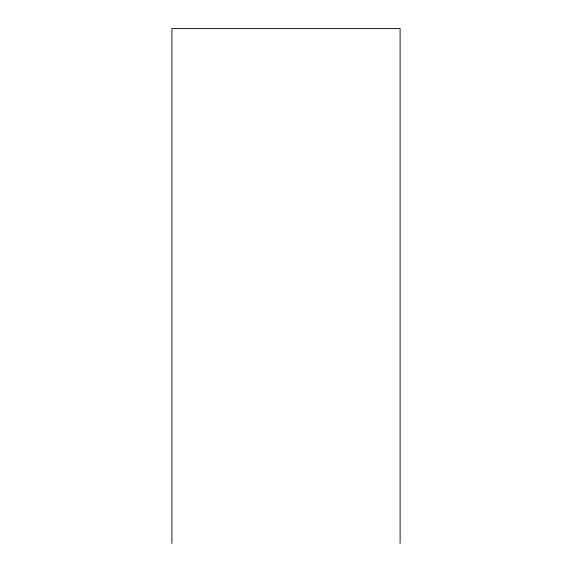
<?xml version="1.0" encoding="UTF-8"?>
<svg xmlns="http://www.w3.org/2000/svg" width="572" height="572" viewBox="0 0 572 572"><rect width="100%" height="100%" fill="white"/><g stroke="black" fill="none" stroke-linecap="round" stroke-linejoin="round"><path stroke-width="0.86" d="M400.114 543.4L400.114 28.6L171.886 28.6L171.886 543.4"/></g></svg>
